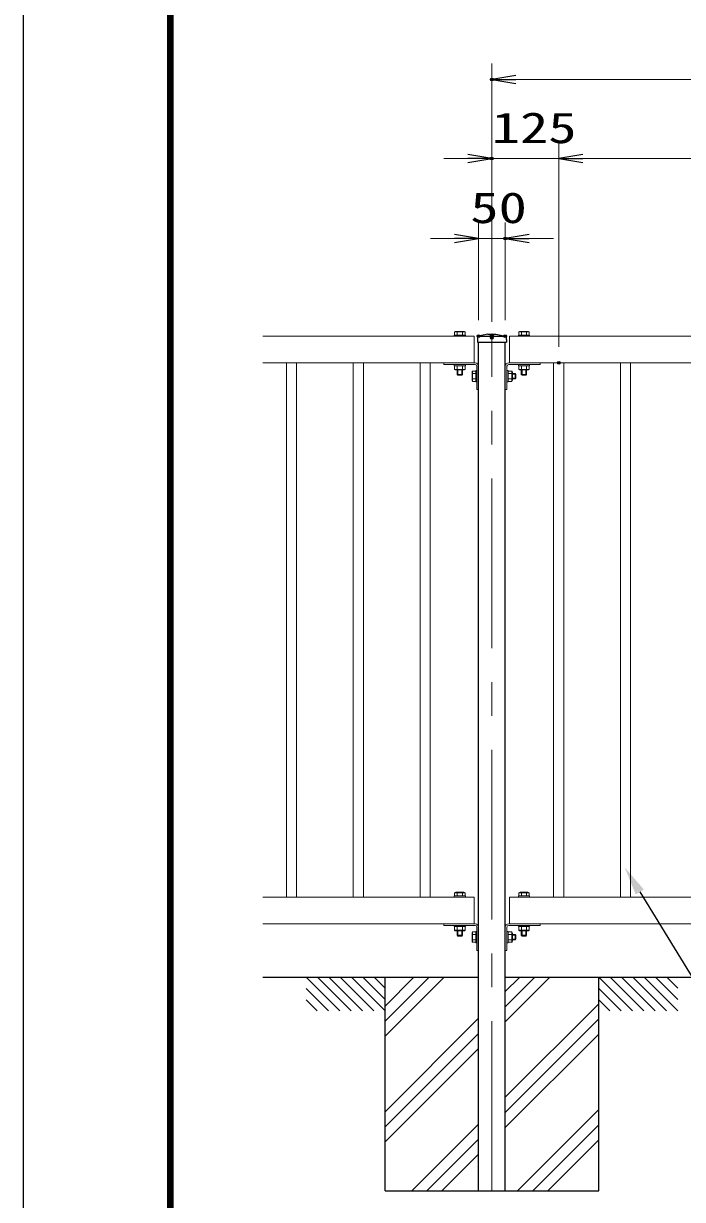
# Model space of a CAD drawing. Units: millimetres, scale not verified. Extents: x -4200 to 4200, y -2970 to 2970.
# Drawn here: x -4200 to -2966, y -959 to 1242 of the extents above; entities that cross this region are included whole.
import ezdxf
from ezdxf.enums import TextEntityAlignment as Align

# ---------------------------------------------------------------- set-up
doc = ezdxf.new("R2010")
doc.units = ezdxf.units.MM
doc.header["$LTSCALE"] = 10
doc.header["$PDMODE"] = 32
doc.header["$PDSIZE"] = 5
doc.linetypes.add('USER2', pattern=[1.125, 0.75, -0.125, 0.125, -0.125])
doc.linetypes.add('USER3', pattern=[50.8, 31.75, -6.35, 6.35, -6.35])
for name, color, linetype, lineweight in [('0-1_D-STR-TXT', 7, 'Continuous', 25), ('0-2_D-STR2', 7, 'Continuous', 13), ('0-3_D-STR3', 3, 'Continuous', 13), ('0-4_D-STR1', 1, 'Continuous', 25), ('0-5_D-BMK', 2, 'USER2', 13), ('0-6_D-STR-DIM', 7, 'Continuous', 13), ('0-7_0', 7, 'Continuous', 25), ('0-9_D-STR4', 7, 'Continuous', 25), ('0-A_D-BGD', 7, 'Continuous', 25), ('0-C_D-TTL', 7, 'Continuous', 25)]:
    doc.layers.add(name, color=color, linetype=linetype, lineweight=lineweight)
doc.layers.add('0-8_Defpoints', color=8, linetype='Continuous')
doc.styles.add('ＭＳ ゴシック', font='')
doc.styles.add('ＭＳ Ｐゴシック', font='')
doc.styles.get('ＭＳ ゴシック').set_extended_font_data('MS Gothic')
doc.styles.get('ＭＳ Ｐゴシック').set_extended_font_data('MS PGothic')

# ---------------------------------------------------------------- blocks, each defined once
blk = doc.blocks.new('DARROWS')
at = {"layer": '0-7_0'}
blk.add_line((0, 0), (-9.991, 0), dxfattribs=at)
blk.add_lwpolyline([(-10, -1.667), (0, 0), (-10, 1.667)], dxfattribs=at)
blk = doc.blocks.new('MLeader11')
at = {"layer": '0-1_D-STR-TXT'}
blk.add_lwpolyline([(-3046.38, -383.42), (-2813.13, -763.79), (-2705.13, -763.79)], dxfattribs=at)
blk.add_solid([(-3054.05, -388.13), (-3038.71, -378.72), (-3074.61, -337.39)], dxfattribs=at)
at = {"layer": '0-1_D-STR-TXT', "style": 'ＭＳ Ｐゴシック', "width": 0.9}
blk.add_text('格子\u3000□', height=58.56, dxfattribs=at).set_placement((-2681.21, -808.46), align=Align.BOTTOM_LEFT)
at = {"layer": '0-1_D-STR-TXT', "style": 'ＭＳ ゴシック'}
blk.add_text('19X19X1.6', height=51.95, dxfattribs=at).set_placement((-2393.49, -807.18), align=Align.BOTTOM_LEFT)

msp = doc.modelspace()

# ---------------------------------------------------------------- linework, layer by layer
at = {"layer": '0-2_D-STR2'}
for p, q in [((-3751.98, 657.1), (-3356.09, 657.1)), ((-3356.09, 607.1), (-3356.09, 657.1)), ((-3290.09, 657.1), (-1356.09, 657.1)), ((-3290.09, 607.1), (-3290.09, 657.1)), ((-3751.98, 607.1), (-3355.09, 607.1)), ((-3707.59, -392.9), (-3707.59, 607.1)), ((-3688.59, -392.9), (-3688.59, 607.1)), ((-3582.59, -392.9), (-3582.59, 607.1)), ((-3563.59, -392.9), (-3563.59, 607.1)), ((-3457.59, -392.9), (-3457.59, 607.1)), ((-3438.59, -392.9), (-3438.59, 607.1)), ((-3290.09, 607.1), (-1356.09, 607.1)), ((-3207.59, -392.9), (-3207.59, 607.1)), ((-3188.59, -392.9), (-3188.59, 607.1)), ((-3082.59, -392.9), (-3082.59, 607.1)), ((-3063.59, -392.9), (-3063.59, 607.1)), ((-3751.98, -392.9), (-3356.09, -392.9)), ((-3356.09, -442.9), (-3356.09, -392.9)), ((-3290.09, -392.9), (-1356.09, -392.9)), ((-3290.09, -442.9), (-3290.09, -392.9)), ((-3751.98, -442.9), (-3355.09, -442.9)), ((-3290.09, -442.9), (-1356.09, -442.9))]:
    msp.add_line(p, q, dxfattribs=at)
at = {"layer": '0-3_D-STR3'}
for p, q in [((-3392.89, 665.2), (-3392.89, 659.1)), ((-3373.29, 665.2), (-3392.89, 665.2)), ((-3375.75, 666.1), (-3390.44, 666.1)), ((-3387.98, 665.2), (-3387.98, 659.1)), ((-3375.75, 666.1), (-3378.2, 666.1)), ((-3378.2, 665.2), (-3378.2, 659.1)), ((-3373.29, 665.2), (-3373.29, 659.1)), ((-3272.89, 665.2), (-3272.89, 659.1)), ((-3253.29, 665.2), (-3272.89, 665.2)), ((-3255.75, 666.1), (-3270.44, 666.1)), ((-3267.98, 665.2), (-3267.98, 659.1)), ((-3255.75, 666.1), (-3258.2, 666.1)), ((-3258.2, 665.2), (-3258.2, 659.1)), ((-3253.29, 665.2), (-3253.29, 659.1)), ((-3393.59, 657.1), (-3393.59, 659.1)), ((-3372.59, 659.1), (-3393.59, 659.1)), ((-3372.59, 657.1), (-3393.59, 657.1)), ((-3373.29, 659.1), (-3392.89, 659.1)), ((-3372.59, 657.1), (-3372.59, 659.1)), ((-3273.59, 657.1), (-3273.59, 659.1)), ((-3273.59, 659.1), (-3252.59, 659.1)), ((-3273.59, 657.1), (-3252.59, 657.1)), ((-3253.29, 659.1), (-3272.89, 659.1)), ((-3252.59, 657.1), (-3252.59, 659.1)), ((-3413.09, 607.1), (-3354.49, 607.1)), ((-3413.09, 607.1), (-3413.09, 603.9)), ((-3413.09, 603.9), (-3354.49, 603.9)), ((-3393.59, 601.9), (-3393.59, 603.9)), ((-3372.59, 603.9), (-3393.59, 603.9)), ((-3372.59, 601.9), (-3393.59, 601.9)), ((-3373.29, 601.9), (-3392.89, 601.9)), ((-3392.89, 594.79), (-3392.89, 601.9)), ((-3373.29, 594.79), (-3392.89, 594.79)), ((-3388.09, 601.9), (-3388.09, 594.71)), ((-3387.98, 594.79), (-3387.98, 601.9)), ((-3378.2, 594.79), (-3378.2, 601.9)), ((-3378.09, 601.9), (-3378.09, 594.71)), ((-3373.29, 594.79), (-3373.29, 601.9)), ((-3372.59, 601.9), (-3372.59, 603.9)), ((-3351.29, 600.7), (-3351.29, 557.1)), ((-3348.09, 600.7), (-3348.09, 557.1)), ((-3298.09, 600.7), (-3298.09, 557.1)), ((-3294.89, 600.7), (-3294.89, 557.1)), ((-3233.09, 607.1), (-3291.69, 607.1)), ((-3233.09, 603.9), (-3291.69, 603.9)), ((-3273.59, 601.9), (-3273.59, 603.9)), ((-3273.59, 603.9), (-3252.59, 603.9)), ((-3273.59, 601.9), (-3252.59, 601.9)), ((-3272.89, 601.9), (-3253.29, 601.9)), ((-3272.89, 594.79), (-3272.89, 601.9)), ((-3272.89, 594.79), (-3253.29, 594.79)), ((-3267.98, 594.79), (-3267.98, 601.9)), ((-3258.2, 594.79), (-3258.2, 601.9)), ((-3253.29, 594.79), (-3253.29, 601.9)), ((-3252.59, 601.9), (-3252.59, 603.9)), ((-3233.09, 607.1), (-3233.09, 603.9)), ((-3375.75, 593.9), (-3390.44, 593.9)), ((-3388.09, 593.9), (-3388.09, 585.6)), ((-3378.09, 585.6), (-3388.09, 585.6)), ((-3388.09, 585.6), (-3386.59, 584.1)), ((-3386.79, 593.9), (-3386.79, 584.3)), ((-3379.59, 584.1), (-3386.59, 584.1)), ((-3378.09, 585.6), (-3379.59, 584.1)), ((-3379.39, 593.9), (-3379.39, 584.3)), ((-3375.75, 593.9), (-3378.2, 593.9)), ((-3378.09, 593.9), (-3378.09, 585.6)), ((-3360.29, 574.75), (-3360.29, 589.44)), ((-3360.29, 574.75), (-3360.29, 577.21)), ((-3359.4, 591.9), (-3353.29, 591.9)), ((-3359.4, 572.3), (-3359.4, 591.9)), ((-3359.4, 586.99), (-3353.29, 586.99)), ((-3359.4, 577.21), (-3353.29, 577.21)), ((-3351.29, 592.6), (-3353.29, 592.6)), ((-3353.29, 571.6), (-3353.29, 592.6)), ((-3353.29, 572.3), (-3353.29, 591.9)), ((-3351.29, 571.6), (-3351.29, 592.6)), ((-3292.89, 592.6), (-3294.89, 592.6)), ((-3294.89, 571.6), (-3294.89, 592.6)), ((-3292.89, 571.6), (-3292.89, 592.6)), ((-3292.89, 572.3), (-3292.89, 591.9)), ((-3285.79, 591.9), (-3292.89, 591.9)), ((-3285.79, 586.99), (-3292.89, 586.99)), ((-3285.79, 577.21), (-3292.89, 577.21)), ((-3285.79, 572.3), (-3285.79, 591.9)), ((-3284.89, 574.75), (-3284.89, 589.44)), ((-3284.89, 587.1), (-3279.79, 587.1)), ((-3284.89, 585.8), (-3278.49, 585.8)), ((-3284.89, 578.4), (-3278.49, 578.4)), ((-3284.89, 574.75), (-3284.89, 577.21)), ((-3284.89, 577.1), (-3279.79, 577.1)), ((-3279.79, 577.1), (-3279.79, 587.1)), ((-3279.79, 587.1), (-3278.29, 585.6)), ((-3279.79, 577.1), (-3278.29, 578.6)), ((-3278.29, 578.6), (-3278.29, 585.6)), ((-3270.44, 593.9), (-3255.75, 593.9)), ((-3270.44, 593.9), (-3267.98, 593.9)), ((-3268.09, 593.9), (-3268.09, 585.6)), ((-3258.09, 585.6), (-3268.09, 585.6)), ((-3268.09, 585.6), (-3266.59, 584.1)), ((-3266.79, 593.9), (-3266.79, 584.3)), ((-3259.59, 584.1), (-3266.59, 584.1)), ((-3258.09, 585.6), (-3259.59, 584.1)), ((-3259.39, 593.9), (-3259.39, 584.3)), ((-3258.09, 593.9), (-3258.09, 585.6)), ((-3359.4, 572.3), (-3353.29, 572.3)), ((-3351.29, 571.6), (-3353.29, 571.6)), ((-3351.29, 557.1), (-3348.09, 557.1)), ((-3294.89, 557.1), (-3298.09, 557.1)), ((-3292.89, 571.6), (-3294.89, 571.6)), ((-3285.79, 572.3), (-3292.89, 572.3)), ((-3393.59, -392.9), (-3393.59, -390.9)), ((-3372.59, -390.9), (-3393.59, -390.9)), ((-3372.59, -392.9), (-3393.59, -392.9)), ((-3392.89, -384.8), (-3392.89, -390.9)), ((-3373.29, -384.8), (-3392.89, -384.8)), ((-3373.29, -390.9), (-3392.89, -390.9)), ((-3375.75, -383.9), (-3390.44, -383.9)), ((-3387.98, -384.8), (-3387.98, -390.9)), ((-3375.75, -383.9), (-3378.2, -383.9)), ((-3378.2, -384.8), (-3378.2, -390.9)), ((-3373.29, -384.8), (-3373.29, -390.9)), ((-3372.59, -392.9), (-3372.59, -390.9)), ((-3273.59, -392.9), (-3273.59, -390.9)), ((-3273.59, -390.9), (-3252.59, -390.9)), ((-3273.59, -392.9), (-3252.59, -392.9)), ((-3272.89, -384.8), (-3272.89, -390.9)), ((-3253.29, -384.8), (-3272.89, -384.8)), ((-3253.29, -390.9), (-3272.89, -390.9)), ((-3255.75, -383.9), (-3270.44, -383.9)), ((-3267.98, -384.8), (-3267.98, -390.9)), ((-3255.75, -383.9), (-3258.2, -383.9)), ((-3258.2, -384.8), (-3258.2, -390.9)), ((-3253.29, -384.8), (-3253.29, -390.9)), ((-3252.59, -392.9), (-3252.59, -390.9)), ((-3413.09, -442.9), (-3354.49, -442.9)), ((-3413.09, -442.9), (-3413.09, -446.1)), ((-3413.09, -446.1), (-3354.49, -446.1)), ((-3393.59, -448.1), (-3393.59, -446.1)), ((-3372.59, -446.1), (-3393.59, -446.1)), ((-3372.59, -448.1), (-3393.59, -448.1)), ((-3373.29, -448.1), (-3392.89, -448.1)), ((-3392.89, -455.21), (-3392.89, -448.1)), ((-3373.29, -455.21), (-3392.89, -455.21)), ((-3375.75, -456.1), (-3390.44, -456.1)), ((-3388.09, -456.1), (-3388.09, -464.4)), ((-3387.98, -455.21), (-3387.98, -448.1)), ((-3386.79, -456.1), (-3386.79, -465.7)), ((-3379.39, -456.1), (-3379.39, -465.7)), ((-3378.2, -455.21), (-3378.2, -448.1)), ((-3375.75, -456.1), (-3378.2, -456.1)), ((-3378.09, -456.1), (-3378.09, -464.4)), ((-3373.29, -455.21), (-3373.29, -448.1)), ((-3372.59, -448.1), (-3372.59, -446.1)), ((-3360.29, -475.25), (-3360.29, -460.56)), ((-3359.4, -458.1), (-3353.29, -458.1)), ((-3359.4, -477.7), (-3359.4, -458.1)), ((-3351.29, -457.4), (-3353.29, -457.4)), ((-3353.29, -478.4), (-3353.29, -457.4)), ((-3353.29, -477.7), (-3353.29, -458.1)), ((-3351.29, -449.3), (-3351.29, -492.9)), ((-3351.29, -478.4), (-3351.29, -457.4)), ((-3348.09, -449.3), (-3348.09, -492.9)), ((-3298.09, -449.3), (-3298.09, -492.9)), ((-3294.89, -449.3), (-3294.89, -492.9)), ((-3292.89, -457.4), (-3294.89, -457.4)), ((-3294.89, -478.4), (-3294.89, -457.4)), ((-3292.89, -478.4), (-3292.89, -457.4)), ((-3292.89, -477.7), (-3292.89, -458.1)), ((-3285.79, -458.1), (-3292.89, -458.1)), ((-3233.09, -442.9), (-3291.69, -442.9)), ((-3233.09, -446.1), (-3291.69, -446.1)), ((-3285.79, -477.7), (-3285.79, -458.1)), ((-3284.89, -475.25), (-3284.89, -460.56)), ((-3273.59, -448.1), (-3273.59, -446.1)), ((-3273.59, -446.1), (-3252.59, -446.1)), ((-3273.59, -448.1), (-3252.59, -448.1)), ((-3272.89, -448.1), (-3253.29, -448.1)), ((-3272.89, -455.21), (-3272.89, -448.1)), ((-3272.89, -455.21), (-3253.29, -455.21)), ((-3270.44, -456.1), (-3255.75, -456.1)), ((-3270.44, -456.1), (-3267.98, -456.1)), ((-3268.09, -456.1), (-3268.09, -464.4)), ((-3267.98, -455.21), (-3267.98, -448.1)), ((-3266.79, -456.1), (-3266.79, -465.7)), ((-3259.39, -456.1), (-3259.39, -465.7)), ((-3258.2, -455.21), (-3258.2, -448.1)), ((-3258.09, -456.1), (-3258.09, -464.4)), ((-3253.29, -455.21), (-3253.29, -448.1)), ((-3252.59, -448.1), (-3252.59, -446.1)), ((-3233.09, -442.9), (-3233.09, -446.1)), ((-3378.09, -464.4), (-3388.09, -464.4)), ((-3388.09, -464.4), (-3386.59, -465.9)), ((-3379.59, -465.9), (-3386.59, -465.9)), ((-3378.09, -464.4), (-3379.59, -465.9)), ((-3360.29, -475.25), (-3360.29, -472.79)), ((-3359.4, -463.01), (-3353.29, -463.01)), ((-3359.4, -472.79), (-3353.29, -472.79)), ((-3359.4, -477.7), (-3353.29, -477.7)), ((-3351.29, -478.4), (-3353.29, -478.4)), ((-3292.89, -478.4), (-3294.89, -478.4)), ((-3285.79, -463.01), (-3292.89, -463.01)), ((-3285.79, -472.79), (-3292.89, -472.79)), ((-3285.79, -477.7), (-3292.89, -477.7)), ((-3284.89, -462.9), (-3279.79, -462.9)), ((-3284.89, -464.2), (-3278.49, -464.2)), ((-3284.89, -471.6), (-3278.49, -471.6)), ((-3284.89, -475.25), (-3284.89, -472.79)), ((-3284.89, -472.9), (-3279.79, -472.9)), ((-3279.79, -472.9), (-3279.79, -462.9)), ((-3279.79, -462.9), (-3278.29, -464.4)), ((-3279.79, -472.9), (-3278.29, -471.4)), ((-3278.29, -471.4), (-3278.29, -464.4)), ((-3258.09, -464.4), (-3268.09, -464.4)), ((-3268.09, -464.4), (-3266.59, -465.9)), ((-3259.59, -465.9), (-3266.59, -465.9)), ((-3258.09, -464.4), (-3259.59, -465.9)), ((-3351.29, -492.9), (-3348.09, -492.9)), ((-3294.89, -492.9), (-3298.09, -492.9))]:
    msp.add_line(p, q, dxfattribs=at)
for centre, radius, start, end in [((-3390.44, 662.29), 3.81, 49.92558, 130.07442), ((-3383.09, 652.28), 13.82, 69.26918, 110.73082), ((-3375.75, 662.29), 3.81, 49.92558, 130.07442), ((-3270.44, 662.29), 3.81, 49.92558, 130.07442), ((-3263.09, 652.28), 13.82, 69.26918, 110.73082), ((-3255.75, 662.29), 3.81, 49.92558, 130.07442), ((-3390.44, 597.71), 3.81, 229.92558, 310.07442), ((-3383.09, 607.72), 13.82, 249.26918, 290.73082), ((-3375.75, 597.71), 3.81, 229.92558, 310.07442), ((-3354.49, 600.7), 6.4, 0, 90), ((-3354.49, 600.7), 3.2, 0, 90), ((-3291.69, 600.7), 6.4, 90, 180), ((-3291.69, 600.7), 3.2, 90, 180), ((-3270.44, 597.71), 3.81, 229.92558, 310.07442), ((-3263.09, 607.72), 13.82, 249.26918, 290.73082), ((-3255.75, 597.71), 3.81, 229.92558, 310.07442), ((-3356.48, 589.44), 3.81, 139.92558, 220.07442), ((-3346.47, 582.1), 13.82, 159.26918, 200.73082), ((-3356.48, 574.75), 3.81, 139.92558, 220.07442), ((-3288.7, 589.44), 3.81, 319.92558, 40.07442), ((-3298.71, 582.1), 13.82, 339.26918, 20.73082), ((-3288.7, 574.75), 3.81, 319.92558, 40.07442), ((-3390.44, -387.71), 3.81, 49.92558, 130.07442), ((-3383.09, -397.72), 13.82, 69.26918, 110.73082), ((-3375.75, -387.71), 3.81, 49.92558, 130.07442), ((-3270.44, -387.71), 3.81, 49.92558, 130.07442), ((-3263.09, -397.72), 13.82, 69.26918, 110.73082), ((-3255.75, -387.71), 3.81, 49.92558, 130.07442), ((-3390.44, -452.29), 3.81, 229.92558, 310.07442), ((-3383.09, -442.28), 13.82, 249.26918, 290.73082), ((-3375.75, -452.29), 3.81, 229.92558, 310.07442), ((-3356.48, -460.56), 3.81, 139.92558, 220.07442), ((-3354.49, -449.3), 6.4, 0, 90), ((-3354.49, -449.3), 3.2, 0, 90), ((-3291.69, -449.3), 6.4, 90, 180), ((-3291.69, -449.3), 3.2, 90, 180), ((-3288.7, -460.56), 3.81, 319.92558, 40.07442), ((-3270.44, -452.29), 3.81, 229.92558, 310.07442), ((-3263.09, -442.28), 13.82, 249.26918, 290.73082), ((-3255.75, -452.29), 3.81, 229.92558, 310.07442), ((-3346.47, -467.9), 13.82, 159.26918, 200.73082), ((-3356.48, -475.25), 3.81, 139.92558, 220.07442), ((-3298.71, -467.9), 13.82, 339.26918, 20.73082), ((-3288.7, -475.25), 3.81, 319.92558, 40.07442)]:
    msp.add_arc(centre, radius, start, end, dxfattribs=at)
at = {"layer": '0-4_D-STR1'}
for p, q in [((-3330.59, 661.1), (-3348.38, 657.01)), ((-3330.59, 661.1), (-3315.59, 661.1)), ((-3315.59, 661.1), (-3297.8, 657.01)), ((-3349.94, 655.1), (-3350.09, 646.1)), ((-3350.09, 646.1), (-3296.09, 646.1)), ((-3348.09, 657.08), (-3348.09, 657.1)), ((-3348.09, 657.1), (-3298.09, 657.1)), ((-3348.09, 657.1), (-3298.09, 657.1)), ((-3348.09, -942.9), (-3348.09, 646.1)), ((-3298.09, 657.08), (-3298.09, 657.1)), ((-3298.09, -942.9), (-3298.09, 646.1)), ((-3296.25, 655.1), (-3296.09, 646.1)), ((-3348.09, -942.9), (-3298.09, -942.9))]:
    msp.add_line(p, q, dxfattribs=at)
for centre, start, end in [((-3347.94, 655.06), 102.93782, 179), ((-3298.25, 655.06), 1, 77.06218)]:
    msp.add_arc(centre, 2, start, end, dxfattribs=at)
at = {"layer": '0-5_D-BMK', "linetype": 'USER3'}
msp.add_line((-3323.09, -942.9), (-3323.09, 659.2), dxfattribs=at)
at = {"layer": '0-6_D-STR-DIM'}
for p, q in [((-3323.09, 684.2), (-3323.09, 1167.69)), ((-1368.09, 1137.69), (-3278.09, 1137.69)), ((-3323.09, 689.2), (-3323.09, 1019.88)), ((-3198.09, 637.1), (-3198.09, 1019.88)), ((-3198.09, 637.1), (-3198.09, 1019.88)), ((-3368.09, 989.88), (-3413.09, 989.88)), ((-3198.09, 989.88), (-3323.09, 989.88)), ((-3153.09, 989.88), (-1493.09, 989.88)), ((-3153.09, 989.88), (-3108.09, 989.88)), ((-3348.09, 687.1), (-3348.09, 870.16)), ((-3298.09, 687.1), (-3298.09, 870.16)), ((-3393.09, 840.16), (-3438.09, 840.16)), ((-3348.09, 840.16), (-3298.09, 840.16)), ((-3253.09, 840.16), (-3208.09, 840.16))]:
    msp.add_line(p, q, dxfattribs=at)
at = {"layer": '0-8_Defpoints'}
for p in [(-3323.09, 1137.69), (-3323.09, 989.88), (-3298.09, 840.16), (-3323.09, 659.2), (-3348.09, 657.1), (-3323.09, 654.2), (-3298.09, 657.1), (-3198.09, 607.1)]:
    msp.add_point(p, dxfattribs=at)
at = {"layer": '0-9_D-STR4'}
for p, q in [((-3523.09, -542.9), (-3348.09, -542.9)), ((-3523.09, -942.9), (-3523.09, -542.9)), ((-3523.09, -625.21), (-3440.79, -542.9)), ((-3523.09, -653.49), (-3412.5, -542.9)), ((-3523.09, -596.92), (-3469.07, -542.9)), ((-3298.09, -542.9), (-3123.09, -542.9)), ((-3298.09, -598.2), (-3242.8, -542.9)), ((-3298.09, -626.48), (-3214.51, -542.9)), ((-3298.09, -569.91), (-3272.09, -543.91)), ((-3298.09, -767.9), (-3123.09, -592.9)), ((-3523.09, -794.91), (-3348.09, -619.91)), ((-3298.09, -796.19), (-3123.09, -621.19)), ((-3523.09, -823.2), (-3348.09, -648.2)), ((-3298.09, -824.47), (-3123.09, -649.47)), ((-3523.09, -851.48), (-3348.09, -676.48)), ((-3275.1, -942.9), (-3123.09, -790.89)), ((-3473.09, -942.9), (-3348.09, -817.9)), ((-3246.82, -942.9), (-3123.09, -819.18)), ((-3444.81, -942.9), (-3348.09, -846.19)), ((-3218.53, -942.9), (-3123.09, -847.46)), ((-3416.52, -942.9), (-3348.09, -874.47))]:
    msp.add_line(p, q, dxfattribs=at)
msp.add_lwpolyline([(-3523.09, -942.9), (-3123.09, -942.9), (-3123.09, -542.9)], dxfattribs=at)
at = {"layer": '0-A_D-BGD'}
for p, q in [((-3751.98, -542.9), (-3523.09, -542.9)), ((-3670.82, -542.9), (-3607.95, -605.77)), ((-3649.6, -542.9), (-3586.73, -605.77)), ((-3628.39, -542.9), (-3565.52, -605.77)), ((-3607.18, -542.9), (-3544.31, -605.77)), ((-3585.96, -542.9), (-3523.09, -605.77)), ((-3564.75, -542.9), (-3523.09, -584.56)), ((-3543.54, -542.9), (-3523.09, -563.35)), ((-3123.09, -542.9), (-1523.09, -542.9)), ((-3123.09, -542.9), (-3060.22, -605.77)), ((-3101.88, -542.9), (-3039.01, -605.77)), ((-3080.67, -542.9), (-3017.79, -605.77)), ((-3059.45, -542.9), (-2996.58, -605.77)), ((-3038.24, -542.9), (-2975.37, -605.77)), ((-3017.03, -542.9), (-2975.37, -584.56)), ((-2995.81, -542.9), (-2975.37, -563.35)), ((-3670.82, -564.12), (-3629.16, -605.77)), ((-3123.09, -564.12), (-3081.43, -605.77)), ((-3670.82, -585.33), (-3650.37, -605.77)), ((-3123.09, -585.33), (-3102.65, -605.77))]:
    msp.add_line(p, q, dxfattribs=at)
at = {"layer": '0-C_D-TTL', "color": 2}
msp.add_lwpolyline([(-4199.68, 2970.23), (4200.32, 2970.23), (4200.32, -2969.77), (-4199.68, -2969.77)], close=True, dxfattribs=at)
at = {"layer": '0-C_D-TTL'}
for points in [[(-3929.68, 2750.23), (3930.32, 2750.23), (3930.32, -2749.77), (-3929.68, -2749.77)], [(-3927.18, 2747.73), (3927.82, 2747.73), (3927.82, -2747.27), (-3927.18, -2747.27)], [(-3924.68, 2745.23), (3925.32, 2745.23), (3925.32, -2744.77), (-3924.68, -2744.77)], [(-3922.18, 2742.73), (3922.82, 2742.73), (3922.82, -2742.27), (-3922.18, -2742.27)], [(-3919.68, 2740.23), (3920.32, 2740.23), (3920.32, -2739.77), (-3919.68, -2739.77)]]:
    msp.add_lwpolyline(points, close=True, dxfattribs=at)

# ---------------------------------------------------------------- block references
at = {"layer": '0-1_D-STR-TXT'}
msp.add_blockref('MLeader11', (0, 0), dxfattribs=at)
at = {"layer": '0-6_D-STR-DIM', "xscale": 4.5, "yscale": 4.5, "rotation": 180}
for p in [(-3323.09, 1137.69), (-3198.09, 989.88), (-3198.09, 989.88), (-3298.09, 840.16)]:
    msp.add_blockref('DARROWS', p, dxfattribs=at)
at = {"layer": '0-6_D-STR-DIM', "xscale": 4.5, "yscale": 4.5}
for p in [(-3323.09, 989.88), (-3348.09, 840.16)]:
    msp.add_blockref('DARROWS', p, dxfattribs=at)

# ---------------------------------------------------------------- texts
at = {"layer": '0-6_D-STR-DIM', "style": 'ＭＳ ゴシック', "width": 1.35}
for s, p in [('125', (-3323.59, 1001.28)), ('50', (-3363.59, 851.56))]:
    msp.add_text(s, height=57.7, dxfattribs=at).set_placement(p, align=Align.BOTTOM_LEFT)

doc.saveas('drawing.dxf')
